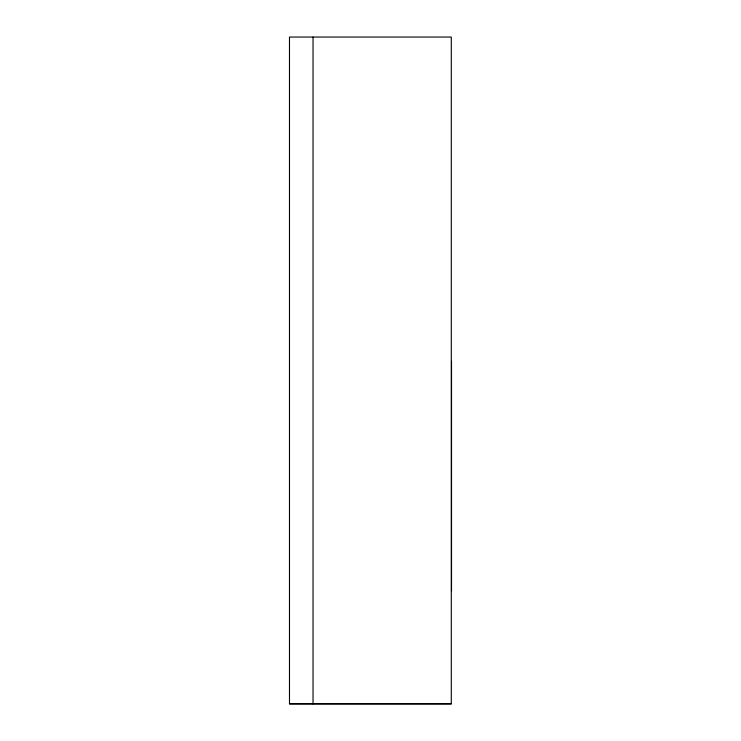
<?xml version="1.0" encoding="UTF-8"?>
<svg xmlns="http://www.w3.org/2000/svg" width="741" height="741" viewBox="0 0 741 741"><rect width="100%" height="100%" fill="white"/><g stroke="black" fill="none" stroke-linecap="round" stroke-linejoin="round"><path stroke-width="1.11" d="M451.288 703.83L289.481 703.83L289.481 37.05L451.288 37.05L451.288 703.83L289.481 703.83M451.519 361.293L451.519 590.91M313.035 37.05L313.035 703.83"/></g></svg>
